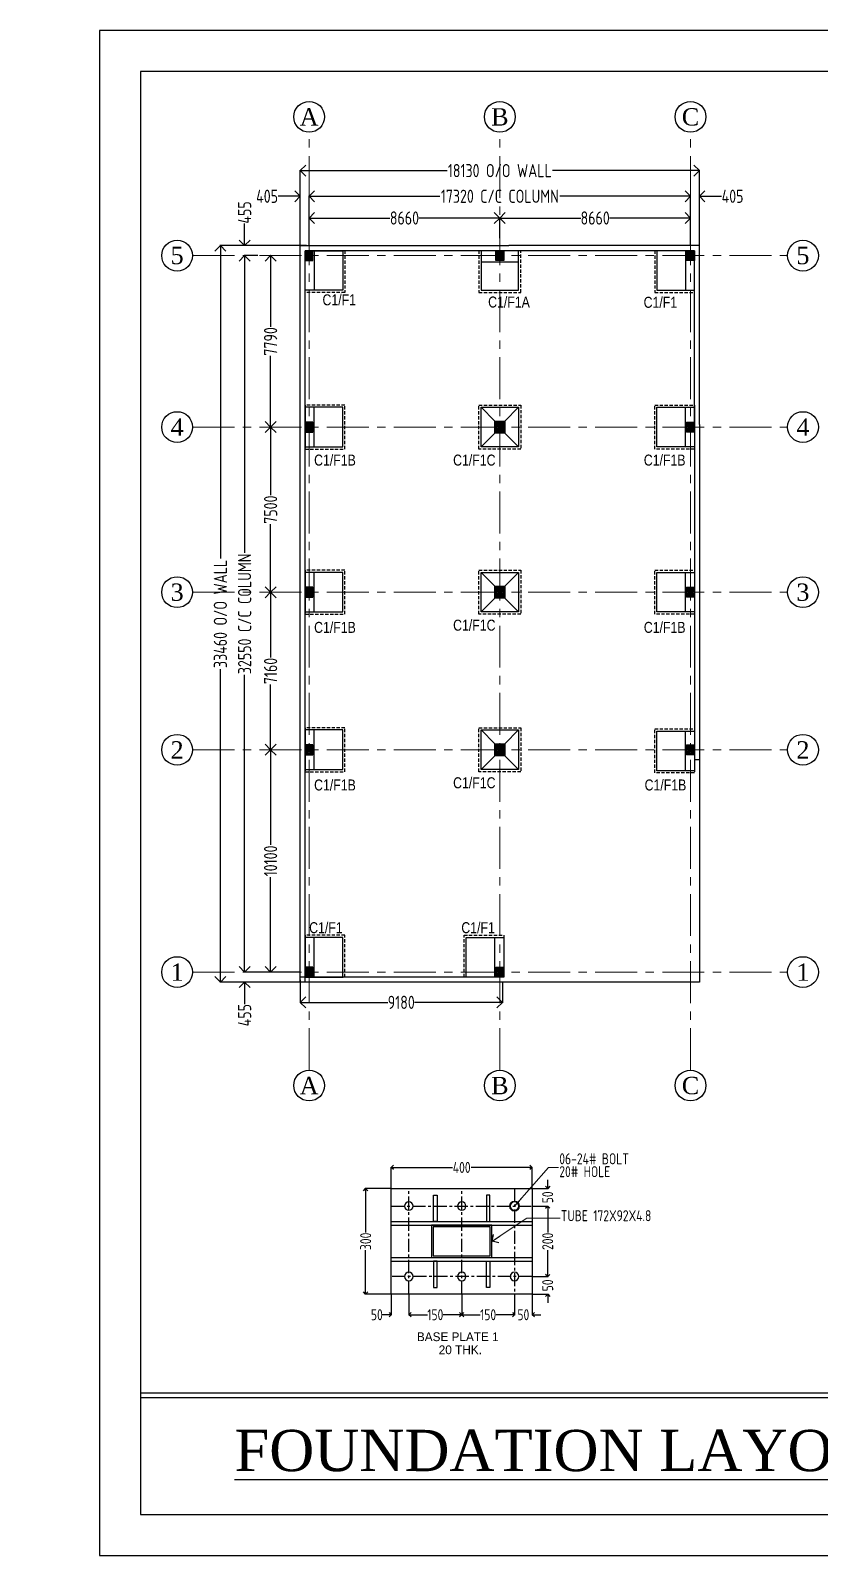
# Model space of a CAD drawing. Header units: millimetres. Extents: x 3470347 to 5996549, y -3470518 to 17149644.
# Drawn here: x 4337751 to 4373580, y 7016157 to 7085440 of the extents above; entities that cross this region are included whole.
import ezdxf
from ezdxf.enums import TextEntityAlignment as Align

# ---------------------------------------------------------------- set-up
doc = ezdxf.new("R2010")
doc.units = ezdxf.units.MM
doc.header["$MEASUREMENT"] = 0
doc.header["$PDMODE"] = 35
doc.header["$PDSIZE"] = -5
for name, pattern in [('CENTER', [50.8, 31.75, -6.35, 6.35, -6.35]), ('CENTERX2', [4, 2.5, -0.5, 0.5, -0.5]), ('DASHED2', [0.375, 0.25, -0.125])]:
    doc.linetypes.add(name, pattern=pattern)
doc.layers.get('0').update_dxf_attribs({"linetype": 'CONTINUOUS', "lineweight": 25})
doc.layers.get('DEFPOINTS').update_dxf_attribs({"linetype": 'CONTINUOUS', "lineweight": 25})
for name, color, linetype in [('BOLT', 1, 'CONTINUOUS'), ('CP', 2, 'CONTINUOUS'), ('YQ_AXIS', 4, 'CONTINUOUS')]:
    doc.layers.add(name, color=color, linetype=linetype)
for name, color, linetype, lineweight in [('CENTER', 8, 'CENTER', 0), ('rDIMension', 1, 'CONTINUOUS', 18), ('rRCC 2', 40, 'CONTINUOUS', 15), ('SHEET', 7, 'CONTINUOUS', 15)]:
    doc.layers.add(name, color=color, linetype=linetype, lineweight=lineweight)
doc.styles.add('Aerial', font='times.ttf')
doc.styles.add('Arial', font='arial.ttf', dxfattribs={"height": 0.2})
doc.styles.add('DIM', font='geniso.shx', dxfattribs={"width": 0.85})
doc.styles.get("Standard").update_dxf_attribs({"font": ''})
doc.styles.add('TEXT3', font='geniso.shx')
doc.styles.add('YQ_DIM', font='ARCHS.SHX', dxfattribs={"width": 0.8, "bigfont": 'HZDX.SHX'})
doc.styles.get('Standard').set_extended_font_data('AR CENA')
doc.dimstyles.new('ST-100', dxfattribs={"dimscale": 100, "dimtxt": 7, "dimasz": 5, "dimexe": 0.18, "dimexo": 0.0625, "dimgap": 0.2, "dimtad": 0, "dimdec": 0, "dimzin": 0, "dimdsep": 46, "dimtxsty": 'DIM', "dimblk": 'OPEN90', "dimcen": 0.09, "dimclrd": 256, "dimclrt": 7, "dimadec": 0, "dimazin": 0, "dimtfac": 1, "dimtdec": 0, "dimtofl": 0, "dimtmove": 0, "dimatfit": 3, "dimldrblk": 'OPEN90', "dimfxl": 1, "dimtolj": 1, "dimtzin": 0, "dimlwd": -1, "dimarcsym": 0})
doc.dimstyles.new('ST-150', dxfattribs={"dimscale": 75, "dimtxt": 3, "dimasz": 2, "dimexe": 0.18, "dimexo": 0.0625, "dimgap": 0.2, "dimtad": 0, "dimdec": 0, "dimlfac": 2, "dimzin": 0, "dimdsep": 46, "dimtxsty": 'DIM', "dimblk": 'OPEN90', "dimcen": 0.09, "dimclrd": 256, "dimclrt": 7, "dimadec": 0, "dimazin": 0, "dimtfac": 1, "dimtdec": 0, "dimtofl": 0, "dimtmove": 0, "dimatfit": 3, "dimldrblk": 'OPEN90', "dimfxl": 1, "dimtolj": 1, "dimtzin": 0, "dimlwd": -1, "dimarcsym": 0})
doc.dimstyles.new('ST-25', dxfattribs={"dimscale": 100, "dimtxt": 2.5, "dimasz": 2, "dimexe": 0.18, "dimexo": 0.0625, "dimgap": 0.2, "dimtad": 0, "dimdec": 0, "dimlfac": 0.25, "dimzin": 0, "dimdsep": 46, "dimtxsty": 'DIM', "dimblk": 'OPEN90', "dimcen": 0.09, "dimclrd": 256, "dimclrt": 7, "dimadec": 0, "dimazin": 0, "dimtfac": 1, "dimtdec": 0, "dimtofl": 0, "dimtmove": 0, "dimatfit": 3, "dimldrblk": 'OPEN90', "dimfxl": 1, "dimtolj": 1, "dimtzin": 0, "dimlwd": -1, "dimarcsym": 0})

# ---------------------------------------------------------------- blocks, each defined once
blk = doc.blocks.new('bplate1')
at = {"color": 8, "linetype": 'CENTERX2', "ltscale": 15}
for p, q in [((4066482.4, 7037863.3), (4066482.4, 7037563.3)), ((4066632.4, 7037863.3), (4066632.4, 7037563.3)), ((4066782.4, 7037563.3), (4066782.4, 7037863.3)), ((4066832.4, 7037813.3), (4066432.4, 7037813.3)), ((4066432.4, 7037613.3), (4066832.4, 7037613.3))]:
    blk.add_line(p, q, dxfattribs=at)
at = {"color": 5}
blk.add_lwpolyline([(4066432.4, 7037863.3), (4066432.4, 7037563.3), (4066832.4, 7037563.3), (4066832.4, 7037863.3)], close=True, dxfattribs=at)
at = {"color": 4}
for points in [[(4066562.4, 7037844.3), (4066562.4, 7037769.3), (4066552.4, 7037769.3), (4066552.4, 7037844.3)], [(4066702.4, 7037844.3), (4066702.4, 7037769.3), (4066712.4, 7037769.3), (4066712.4, 7037844.3)], [(4066562.4, 7037582.3), (4066562.4, 7037657.3), (4066552.4, 7037657.3), (4066552.4, 7037582.3)], [(4066702.4, 7037582.3), (4066702.4, 7037657.3), (4066712.4, 7037657.3), (4066712.4, 7037582.3)]]:
    blk.add_lwpolyline(points, close=True, dxfattribs=at)
for points in [[(4066432.4, 7037769.3), (4066832.4, 7037769.3)], [(4066432.4, 7037759.3), (4066832.4, 7037759.3)], [(4066432.4, 7037667.3), (4066832.4, 7037667.3)], [(4066432.4, 7037657.3), (4066832.4, 7037657.3)]]:
    blk.add_lwpolyline(points, dxfattribs=at)
at = {"color": 1}
for points in [[(4066546.4, 7037759.3), (4066718.4, 7037759.3), (4066718.4, 7037667.3), (4066546.4, 7037667.3)], [(4066551.2, 7037754.5), (4066713.6, 7037754.5), (4066713.6, 7037672.1), (4066551.2, 7037672.1)]]:
    blk.add_lwpolyline(points, close=True, dxfattribs=at)
at = {"color": 2}
for centre in [(4066482.4, 7037813.3), (4066632.4, 7037813.3), (4066782.4, 7037813.3), (4066482.4, 7037613.3), (4066632.4, 7037613.3), (4066782.4, 7037613.3)]:
    blk.add_circle(centre, 12, dxfattribs=at)
blk = doc.blocks.new('_Open90')
at = {"color": 0, "linetype": 'ByBlock', "lineweight": -2}
for p, q in [((0, 0), (-1, 0)), ((-0.5, 0.5), (0, 0)), ((0, 0), (-0.5, -0.5))]:
    blk.add_line(p, q, dxfattribs=at)
blk = doc.blocks.new('*D235')
at = {"layer": 'BOLT', "color": 0, "lineweight": -2}
for p, q in [((4350403, 7076927), (4350403, 7076903)), ((4359063, 7076914), (4359063, 7076903))]:
    blk.add_line(p, q, dxfattribs=at)
at = {"layer": 'BOLT'}
for p, q in [((4350903, 7076921), (4354076, 7076921)), ((4358563, 7076921), (4355391, 7076921))]:
    blk.add_line(p, q, dxfattribs=at)
at = {"layer": 'DEFPOINTS', "color": 0}
for p in [(4350403, 7076933), (4359063, 7076921), (4359063, 7076921)]:
    blk.add_point(p, dxfattribs=at)
at = {"layer": 'BOLT', "xscale": 500, "yscale": 500, "zscale": 500, "rotation": 180}
blk.add_blockref('_Open90', (4350403, 7076921), dxfattribs=at)
at = {"layer": 'BOLT', "xscale": 500, "yscale": 500, "zscale": 500}
blk.add_blockref('_Open90', (4359063, 7076921), dxfattribs=at)
at = {"layer": 'BOLT', "color": 7, "insert": (4354733, 7076921), "char_height": 600, "attachment_point": 5, "style": 'DIM'}
blk.add_mtext('\\A1;8660', dxfattribs=at)
blk = doc.blocks.new('*D236')
at = {"layer": 'BOLT', "color": 0, "lineweight": -2}
for p, q in [((4348648, 7075212), (4348636, 7075212)), ((4348648, 7067422), (4348636, 7067422))]:
    blk.add_line(p, q, dxfattribs=at)
at = {"layer": 'BOLT'}
for p, q in [((4348654, 7074712), (4348654, 7071976)), ((4348654, 7067922), (4348654, 7070658))]:
    blk.add_line(p, q, dxfattribs=at)
at = {"layer": 'DEFPOINTS', "color": 0}
for p in [(4348654, 7075212), (4348654, 7067422), (4348654, 7067422)]:
    blk.add_point(p, dxfattribs=at)
at = {"layer": 'BOLT', "xscale": 500, "yscale": 500, "zscale": 500}
for p, rotation in [((4348654, 7075212), 90), ((4348654, 7067422), 270)]:
    blk.add_blockref('_Open90', p, dxfattribs=dict(at, rotation=rotation))
at = {"layer": 'BOLT', "color": 7, "insert": (4348654, 7071317), "char_height": 600, "attachment_point": 5, "rotation": 90, "style": 'DIM'}
blk.add_mtext('\\A1;7790', dxfattribs=at)
blk = doc.blocks.new('*D237')
at = {"layer": 'BOLT', "color": 0, "lineweight": -2}
for p, q in [((4348648, 7067422), (4348636, 7067422)), ((4348648, 7059922), (4348636, 7059922))]:
    blk.add_line(p, q, dxfattribs=at)
at = {"layer": 'BOLT'}
for p, q in [((4348654, 7066922), (4348654, 7064330)), ((4348654, 7060422), (4348654, 7063014))]:
    blk.add_line(p, q, dxfattribs=at)
at = {"layer": 'DEFPOINTS', "color": 0}
for p in [(4348654, 7067422), (4348654, 7059922), (4348654, 7059922)]:
    blk.add_point(p, dxfattribs=at)
at = {"layer": 'BOLT', "xscale": 500, "yscale": 500, "zscale": 500}
for p, rotation in [((4348654, 7067422), 90), ((4348654, 7059922), 270)]:
    blk.add_blockref('_Open90', p, dxfattribs=dict(at, rotation=rotation))
at = {"layer": 'BOLT', "color": 7, "insert": (4348654, 7063672), "char_height": 600, "attachment_point": 5, "rotation": 90, "style": 'DIM'}
blk.add_mtext('\\A1;7500', dxfattribs=at)
blk = doc.blocks.new('*D238')
at = {"layer": 'BOLT', "color": 0, "lineweight": -2}
for p, q in [((4348648, 7059922), (4348636, 7059922)), ((4348648, 7052762), (4348636, 7052762))]:
    blk.add_line(p, q, dxfattribs=at)
at = {"layer": 'BOLT'}
for p, q in [((4348654, 7059422), (4348654, 7056949)), ((4348654, 7053262), (4348654, 7055735))]:
    blk.add_line(p, q, dxfattribs=at)
at = {"layer": 'DEFPOINTS', "color": 0}
for p in [(4348654, 7059922), (4348654, 7052762), (4348654, 7052762)]:
    blk.add_point(p, dxfattribs=at)
at = {"layer": 'BOLT', "xscale": 500, "yscale": 500, "zscale": 500}
for p, rotation in [((4348654, 7059922), 90), ((4348654, 7052762), 270)]:
    blk.add_blockref('_Open90', p, dxfattribs=dict(at, rotation=rotation))
at = {"layer": 'BOLT', "color": 7, "insert": (4348654, 7056342), "char_height": 600, "attachment_point": 5, "rotation": 90, "style": 'DIM'}
blk.add_mtext('\\A1;7160', dxfattribs=at)
blk = doc.blocks.new('*D239')
at = {"layer": 'BOLT', "color": 0, "lineweight": -2}
for p, q in [((4348648, 7052762), (4348636, 7052762)), ((4348648, 7042662), (4348636, 7042662))]:
    blk.add_line(p, q, dxfattribs=at)
at = {"layer": 'BOLT'}
for p, q in [((4348654, 7052262), (4348654, 7048446)), ((4348654, 7043162), (4348654, 7046978))]:
    blk.add_line(p, q, dxfattribs=at)
at = {"layer": 'DEFPOINTS', "color": 0}
for p in [(4348654, 7052762), (4348654, 7042662), (4348654, 7042662)]:
    blk.add_point(p, dxfattribs=at)
at = {"layer": 'BOLT', "xscale": 500, "yscale": 500, "zscale": 500}
for p, rotation in [((4348654, 7052762), 90), ((4348654, 7042662), 270)]:
    blk.add_blockref('_Open90', p, dxfattribs=dict(at, rotation=rotation))
at = {"layer": 'BOLT', "color": 7, "insert": (4348654, 7047712), "char_height": 600, "attachment_point": 5, "rotation": 90, "style": 'DIM'}
blk.add_mtext('\\A1;10100', dxfattribs=at)
blk = doc.blocks.new('*D240')
at = {"layer": 'BOLT', "color": 0, "lineweight": -2}
for p, q in [((4350403, 7077915), (4350403, 7077927)), ((4367723, 7077915), (4367723, 7077927))]:
    blk.add_line(p, q, dxfattribs=at)
at = {"layer": 'BOLT'}
for p, q in [((4350903, 7077909), (4356340, 7077909)), ((4367223, 7077909), (4361786, 7077909))]:
    blk.add_line(p, q, dxfattribs=at)
at = {"layer": 'DEFPOINTS', "color": 0}
for p in [(4350403, 7077909), (4367723, 7077909), (4367723, 7077909)]:
    blk.add_point(p, dxfattribs=at)
at = {"layer": 'BOLT', "xscale": 500, "yscale": 500, "zscale": 500, "rotation": 180}
blk.add_blockref('_Open90', (4350403, 7077909), dxfattribs=at)
at = {"layer": 'BOLT', "xscale": 500, "yscale": 500, "zscale": 500}
blk.add_blockref('_Open90', (4367723, 7077909), dxfattribs=at)
at = {"layer": 'BOLT', "color": 7, "insert": (4359063, 7077909), "char_height": 600, "attachment_point": 5, "style": 'DIM'}
blk.add_mtext('\\A1;17320 C/C COLUMN', dxfattribs=at)
blk = doc.blocks.new('*D241')
at = {"layer": 'BOLT', "color": 0, "lineweight": -2}
for p, q in [((4347466, 7075212), (4347455, 7075212)), ((4347466, 7042662), (4347455, 7042662))]:
    blk.add_line(p, q, dxfattribs=at)
at = {"layer": 'BOLT'}
for p, q in [((4347473, 7074712), (4347473, 7061711)), ((4347473, 7043162), (4347473, 7056163))]:
    blk.add_line(p, q, dxfattribs=at)
at = {"layer": 'DEFPOINTS', "color": 0}
for p in [(4347473, 7075212), (4347473, 7042662), (4347473, 7042662)]:
    blk.add_point(p, dxfattribs=at)
at = {"layer": 'BOLT', "xscale": 500, "yscale": 500, "zscale": 500}
for p, rotation in [((4347473, 7075212), 90), ((4347473, 7042662), 270)]:
    blk.add_blockref('_Open90', p, dxfattribs=dict(at, rotation=rotation))
at = {"layer": 'BOLT', "color": 7, "insert": (4347473, 7058937), "char_height": 600, "attachment_point": 5, "rotation": 90, "style": 'DIM'}
blk.add_mtext('\\A1;32550 C/C COLUMN', dxfattribs=at)
blk = doc.blocks.new('*D242')
at = {"layer": 'BOLT', "color": 0, "lineweight": -2}
for p, q in [((4349998, 7075673), (4349998, 7079092)), ((4368128, 7075673), (4368128, 7079092))]:
    blk.add_line(p, q, dxfattribs=at)
at = {"layer": 'BOLT'}
for p, q in [((4350498, 7079074), (4356672, 7079074)), ((4367628, 7079074), (4361455, 7079074))]:
    blk.add_line(p, q, dxfattribs=at)
at = {"layer": 'DEFPOINTS', "color": 0}
for p in [(4368128, 7079074), (4349998, 7075667), (4368128, 7075667)]:
    blk.add_point(p, dxfattribs=at)
at = {"layer": 'BOLT', "xscale": 500, "yscale": 500, "zscale": 500, "rotation": 180}
blk.add_blockref('_Open90', (4349998, 7079074), dxfattribs=at)
at = {"layer": 'BOLT', "xscale": 500, "yscale": 500, "zscale": 500}
blk.add_blockref('_Open90', (4368128, 7079074), dxfattribs=at)
at = {"layer": 'BOLT', "color": 7, "insert": (4359063, 7079074), "char_height": 600, "attachment_point": 5, "style": 'DIM'}
blk.add_mtext('\\A1;18130 O/O WALL', dxfattribs=at)
blk = doc.blocks.new('*D243')
at = {"layer": 'BOLT', "color": 0, "lineweight": -2}
for p, q in [((4350282, 7075667), (4346355, 7075667)), ((4350282, 7042207), (4346355, 7042207))]:
    blk.add_line(p, q, dxfattribs=at)
at = {"layer": 'BOLT'}
for p, q in [((4346373, 7075167), (4346373, 7061456)), ((4346373, 7042707), (4346373, 7056418))]:
    blk.add_line(p, q, dxfattribs=at)
at = {"layer": 'DEFPOINTS', "color": 0}
for p in [(4350288, 7075667), (4346373, 7042207), (4350288, 7042207)]:
    blk.add_point(p, dxfattribs=at)
at = {"layer": 'BOLT', "xscale": 500, "yscale": 500, "zscale": 500}
for p, rotation in [((4346373, 7075667), 90), ((4346373, 7042207), 270)]:
    blk.add_blockref('_Open90', p, dxfattribs=dict(at, rotation=rotation))
at = {"layer": 'BOLT', "color": 7, "insert": (4346373, 7058937), "char_height": 600, "attachment_point": 5, "rotation": 90, "style": 'DIM'}
blk.add_mtext('\\A1;33460 O/O WALL', dxfattribs=at)
blk = doc.blocks.new('*D244')
at = {"layer": 'BOLT', "color": 0, "lineweight": -2}
for p, q in [((4349998, 7042316), (4349998, 7041269)), ((4359178, 7042201), (4359178, 7041269))]:
    blk.add_line(p, q, dxfattribs=at)
at = {"layer": 'BOLT'}
for p, q in [((4350498, 7041287), (4353982, 7041287)), ((4358678, 7041287), (4355195, 7041287))]:
    blk.add_line(p, q, dxfattribs=at)
at = {"layer": 'DEFPOINTS', "color": 0}
for p in [(4349998, 7042322), (4359178, 7042207), (4359178, 7041287)]:
    blk.add_point(p, dxfattribs=at)
at = {"layer": 'BOLT', "xscale": 500, "yscale": 500, "zscale": 500, "rotation": 180}
blk.add_blockref('_Open90', (4349998, 7041287), dxfattribs=at)
at = {"layer": 'BOLT', "xscale": 500, "yscale": 500, "zscale": 500}
blk.add_blockref('_Open90', (4359178, 7041287), dxfattribs=at)
at = {"layer": 'BOLT', "color": 7, "insert": (4354588, 7041287), "char_height": 600, "attachment_point": 5, "style": 'DIM'}
blk.add_mtext('\\A1;9180', dxfattribs=at)
blk = doc.blocks.new('*D263')
at = {"layer": 'BOLT', "color": 0, "lineweight": -2}
for p, q in [((4354126, 7032830), (4352952, 7032830)), ((4354126, 7028030), (4352952, 7028030))]:
    blk.add_line(p, q, dxfattribs=at)
at = {"layer": 'BOLT'}
for p, q in [((4352970, 7032630), (4352970, 7030833)), ((4352970, 7028230), (4352970, 7030027))]:
    blk.add_line(p, q, dxfattribs=at)
at = {"layer": 'DEFPOINTS', "color": 0}
for p in [(4354132, 7032830), (4352970, 7028030), (4354132, 7028030)]:
    blk.add_point(p, dxfattribs=at)
at = {"layer": 'BOLT', "xscale": 200, "yscale": 200, "zscale": 200}
for p, rotation in [((4352970, 7032830), 90), ((4352970, 7028030), 270)]:
    blk.add_blockref('_Open90', p, dxfattribs=dict(at, rotation=rotation))
at = {"layer": 'BOLT', "color": 7, "insert": (4352970, 7030430), "char_height": 500, "attachment_point": 5, "rotation": 90, "style": 'DIM'}
blk.add_mtext('\\A1;300', dxfattribs=at)
blk = doc.blocks.new('*D264')
at = {"layer": 'BOLT', "color": 0, "lineweight": -2}
for p, q in [((4354132, 7032836), (4354132, 7033805)), ((4360532, 7032836), (4360532, 7033805))]:
    blk.add_line(p, q, dxfattribs=at)
at = {"layer": 'BOLT'}
for p, q in [((4354332, 7033787), (4356909, 7033787)), ((4360332, 7033787), (4357756, 7033787))]:
    blk.add_line(p, q, dxfattribs=at)
at = {"layer": 'DEFPOINTS', "color": 0}
for p in [(4360532, 7033787), (4354132, 7032830), (4360532, 7032830)]:
    blk.add_point(p, dxfattribs=at)
at = {"layer": 'BOLT', "xscale": 200, "yscale": 200, "zscale": 200, "rotation": 180}
blk.add_blockref('_Open90', (4354132, 7033787), dxfattribs=at)
at = {"layer": 'BOLT', "xscale": 200, "yscale": 200, "zscale": 200}
blk.add_blockref('_Open90', (4360532, 7033787), dxfattribs=at)
at = {"layer": 'BOLT', "color": 7, "insert": (4357332, 7033787), "char_height": 500, "attachment_point": 5, "style": 'DIM'}
blk.add_mtext('\\A1;400', dxfattribs=at)
blk = doc.blocks.new('*D265')
at = {"layer": 'BOLT', "color": 0, "lineweight": -2}
for p, q in [((4354132, 7028024), (4354132, 7027077)), ((4354932, 7028024), (4354932, 7027077))]:
    blk.add_line(p, q, dxfattribs=at)
at = {"layer": 'BOLT'}
for p, q in [((4353932, 7027095), (4353732, 7027095)), ((4355132, 7027095), (4355332, 7027095))]:
    blk.add_line(p, q, dxfattribs=at)
at = {"layer": 'DEFPOINTS', "color": 0}
for p in [(4354132, 7028030), (4354932, 7028030), (4354932, 7027095)]:
    blk.add_point(p, dxfattribs=at)
at = {"layer": 'BOLT', "xscale": 200, "yscale": 200, "zscale": 200}
blk.add_blockref('_Open90', (4354132, 7027095), dxfattribs=at)
at = {"layer": 'BOLT', "xscale": 200, "yscale": 200, "zscale": 200, "rotation": 180}
blk.add_blockref('_Open90', (4354932, 7027095), dxfattribs=at)
at = {"layer": 'BOLT', "color": 7, "insert": (4353479, 7027095), "char_height": 500, "attachment_point": 5, "style": 'DIM'}
blk.add_mtext('\\A1;50', dxfattribs=at)
blk = doc.blocks.new('*D266')
at = {"layer": 'BOLT', "color": 0, "lineweight": -2}
for p, q in [((4354932, 7028024), (4354932, 7027077)), ((4357332, 7028024), (4357332, 7027077))]:
    blk.add_line(p, q, dxfattribs=at)
at = {"layer": 'BOLT'}
for p, q in [((4355132, 7027095), (4355772, 7027095)), ((4357132, 7027095), (4356493, 7027095))]:
    blk.add_line(p, q, dxfattribs=at)
at = {"layer": 'DEFPOINTS', "color": 0}
for p in [(4354932, 7028030), (4357332, 7028030), (4357332, 7027095)]:
    blk.add_point(p, dxfattribs=at)
at = {"layer": 'BOLT', "xscale": 200, "yscale": 200, "zscale": 200, "rotation": 180}
blk.add_blockref('_Open90', (4354932, 7027095), dxfattribs=at)
at = {"layer": 'BOLT', "xscale": 200, "yscale": 200, "zscale": 200}
blk.add_blockref('_Open90', (4357332, 7027095), dxfattribs=at)
at = {"layer": 'BOLT', "color": 7, "insert": (4356132, 7027095), "char_height": 500, "attachment_point": 5, "style": 'DIM'}
blk.add_mtext('\\A1;150', dxfattribs=at)
blk = doc.blocks.new('*D267')
at = {"layer": 'BOLT', "color": 0, "lineweight": -2}
for p, q in [((4357332, 7028024), (4357332, 7027077)), ((4359732, 7028024), (4359732, 7027077))]:
    blk.add_line(p, q, dxfattribs=at)
at = {"layer": 'BOLT'}
for p, q in [((4357532, 7027095), (4358172, 7027095)), ((4359532, 7027095), (4358893, 7027095))]:
    blk.add_line(p, q, dxfattribs=at)
at = {"layer": 'DEFPOINTS', "color": 0}
for p in [(4357332, 7028030), (4359732, 7028030), (4359732, 7027095)]:
    blk.add_point(p, dxfattribs=at)
at = {"layer": 'BOLT', "xscale": 200, "yscale": 200, "zscale": 200, "rotation": 180}
blk.add_blockref('_Open90', (4357332, 7027095), dxfattribs=at)
at = {"layer": 'BOLT', "xscale": 200, "yscale": 200, "zscale": 200}
blk.add_blockref('_Open90', (4359732, 7027095), dxfattribs=at)
at = {"layer": 'BOLT', "color": 7, "insert": (4358532, 7027095), "char_height": 500, "attachment_point": 5, "style": 'DIM'}
blk.add_mtext('\\A1;150', dxfattribs=at)
blk = doc.blocks.new('*D268')
at = {"layer": 'BOLT', "color": 0, "lineweight": -2}
for p, q in [((4359732, 7028024), (4359732, 7027077)), ((4360532, 7028024), (4360532, 7027077))]:
    blk.add_line(p, q, dxfattribs=at)
at = {"layer": 'BOLT'}
for p, q in [((4359532, 7027095), (4359332, 7027095)), ((4360732, 7027095), (4360932, 7027095))]:
    blk.add_line(p, q, dxfattribs=at)
at = {"layer": 'DEFPOINTS', "color": 0}
for p in [(4359732, 7028030), (4360532, 7028030), (4360532, 7027095)]:
    blk.add_point(p, dxfattribs=at)
at = {"layer": 'BOLT', "xscale": 200, "yscale": 200, "zscale": 200}
blk.add_blockref('_Open90', (4359732, 7027095), dxfattribs=at)
at = {"layer": 'BOLT', "xscale": 200, "yscale": 200, "zscale": 200, "rotation": 180}
blk.add_blockref('_Open90', (4360532, 7027095), dxfattribs=at)
at = {"layer": 'BOLT', "color": 7, "insert": (4360132, 7027095), "char_height": 500, "attachment_point": 5, "style": 'DIM'}
blk.add_mtext('\\A1;50', dxfattribs=at)
blk = doc.blocks.new('*D269')
at = {"layer": 'BOLT', "color": 0, "lineweight": -2}
for p, q in [((4360539, 7028830), (4361255, 7028830)), ((4360539, 7028030), (4361255, 7028030))]:
    blk.add_line(p, q, dxfattribs=at)
at = {"layer": 'BOLT'}
for p, q in [((4361237, 7029030), (4361237, 7029230)), ((4361237, 7027830), (4361237, 7027630))]:
    blk.add_line(p, q, dxfattribs=at)
at = {"layer": 'DEFPOINTS', "color": 0}
for p in [(4360532, 7028830), (4360532, 7028030), (4361237, 7028030)]:
    blk.add_point(p, dxfattribs=at)
at = {"layer": 'BOLT', "xscale": 200, "yscale": 200, "zscale": 200}
for p, rotation in [((4361237, 7028830), 270), ((4361237, 7028030), 90)]:
    blk.add_blockref('_Open90', p, dxfattribs=dict(at, rotation=rotation))
at = {"layer": 'BOLT', "color": 7, "insert": (4361237, 7028430), "char_height": 500, "attachment_point": 5, "rotation": 90, "style": 'DIM'}
blk.add_mtext('\\A1;50', dxfattribs=at)
blk = doc.blocks.new('*D270')
at = {"layer": 'BOLT', "color": 0, "lineweight": -2}
for p, q in [((4360539, 7032030), (4361255, 7032030)), ((4360539, 7028830), (4361255, 7028830))]:
    blk.add_line(p, q, dxfattribs=at)
at = {"layer": 'BOLT'}
for p, q in [((4361237, 7031830), (4361237, 7030833)), ((4361237, 7029030), (4361237, 7030027))]:
    blk.add_line(p, q, dxfattribs=at)
at = {"layer": 'DEFPOINTS', "color": 0}
for p in [(4360532, 7032030), (4361237, 7032030), (4360532, 7028830)]:
    blk.add_point(p, dxfattribs=at)
at = {"layer": 'BOLT', "xscale": 200, "yscale": 200, "zscale": 200}
for p, rotation in [((4361237, 7032030), 90), ((4361237, 7028830), 270)]:
    blk.add_blockref('_Open90', p, dxfattribs=dict(at, rotation=rotation))
at = {"layer": 'BOLT', "color": 7, "insert": (4361237, 7030430), "char_height": 500, "attachment_point": 5, "rotation": 90, "style": 'DIM'}
blk.add_mtext('\\A1;200', dxfattribs=at)
blk = doc.blocks.new('*D271')
at = {"layer": 'BOLT'}
for p, q in [((4361237, 7033030), (4361237, 7033230)), ((4361237, 7031830), (4361237, 7031630))]:
    blk.add_line(p, q, dxfattribs=at)
at = {"layer": 'BOLT', "color": 0, "lineweight": -2}
for p, q in [((4360539, 7032830), (4361255, 7032830)), ((4360539, 7032030), (4361255, 7032030))]:
    blk.add_line(p, q, dxfattribs=at)
at = {"layer": 'DEFPOINTS', "color": 0}
for p in [(4360532, 7032830), (4361237, 7032830), (4360532, 7032030)]:
    blk.add_point(p, dxfattribs=at)
at = {"layer": 'BOLT', "xscale": 200, "yscale": 200, "zscale": 200}
for p, rotation in [((4361237, 7032830), 270), ((4361237, 7032030), 90)]:
    blk.add_blockref('_Open90', p, dxfattribs=dict(at, rotation=rotation))
at = {"layer": 'BOLT', "color": 7, "insert": (4361237, 7032430), "char_height": 500, "attachment_point": 5, "rotation": 90, "style": 'DIM'}
blk.add_mtext('\\A1;50', dxfattribs=at)
blk = doc.blocks.new('*D282')
at = {"layer": 'BOLT', "color": 0, "lineweight": -2}
for p, q in [((4359063, 7076008), (4359063, 7076939)), ((4367723, 7076008), (4367723, 7076939))]:
    blk.add_line(p, q, dxfattribs=at)
at = {"layer": 'BOLT'}
for p, q in [((4359563, 7076921), (4362736, 7076921)), ((4367223, 7076921), (4364051, 7076921))]:
    blk.add_line(p, q, dxfattribs=at)
at = {"layer": 'DEFPOINTS', "color": 0}
for p in [(4367723, 7076921), (4359063, 7076002), (4367723, 7076002)]:
    blk.add_point(p, dxfattribs=at)
at = {"layer": 'BOLT', "xscale": 500, "yscale": 500, "zscale": 500, "rotation": 180}
blk.add_blockref('_Open90', (4359063, 7076921), dxfattribs=at)
at = {"layer": 'BOLT', "xscale": 500, "yscale": 500, "zscale": 500}
blk.add_blockref('_Open90', (4367723, 7076921), dxfattribs=at)
at = {"layer": 'BOLT', "color": 7, "insert": (4363393, 7076921), "char_height": 600, "attachment_point": 5, "style": 'DIM'}
blk.add_mtext('\\A1;8660', dxfattribs=at)
blk = doc.blocks.new('*D283')
at = {"layer": 'BOLT'}
for p, q in [((4347473, 7043162), (4347473, 7043662)), ((4347473, 7041707), (4347473, 7041207))]:
    blk.add_line(p, q, dxfattribs=at)
at = {"layer": 'BOLT', "color": 0, "lineweight": -2}
for p, q in [((4349992, 7042662), (4347455, 7042662)), ((4349992, 7042207), (4347455, 7042207))]:
    blk.add_line(p, q, dxfattribs=at)
at = {"layer": 'DEFPOINTS', "color": 0}
for p in [(4349998, 7042662), (4347473, 7042207), (4349998, 7042207)]:
    blk.add_point(p, dxfattribs=at)
at = {"layer": 'BOLT', "xscale": 500, "yscale": 500, "zscale": 500}
for p, rotation in [((4347473, 7042662), 270), ((4347473, 7042207), 90)]:
    blk.add_blockref('_Open90', p, dxfattribs=dict(at, rotation=rotation))
at = {"layer": 'BOLT', "color": 7, "insert": (4347473, 7040703), "char_height": 600, "attachment_point": 5, "rotation": 90, "style": 'DIM'}
blk.add_mtext('\\A1;455', dxfattribs=at)
blk = doc.blocks.new('*D284')
at = {"layer": 'BOLT'}
for p, q in [((4347473, 7076167), (4347473, 7076667)), ((4347473, 7074712), (4347473, 7074212))]:
    blk.add_line(p, q, dxfattribs=at)
at = {"layer": 'BOLT', "color": 0, "lineweight": -2}
for p, q in [((4348079, 7075667), (4347455, 7075667)), ((4348079, 7075212), (4347455, 7075212))]:
    blk.add_line(p, q, dxfattribs=at)
at = {"layer": 'DEFPOINTS', "color": 0}
for p in [(4347473, 7075667), (4348085, 7075667), (4348085, 7075212)]:
    blk.add_point(p, dxfattribs=at)
at = {"layer": 'BOLT', "xscale": 500, "yscale": 500, "zscale": 500}
for p, rotation in [((4347473, 7075667), 270), ((4347473, 7075212), 90)]:
    blk.add_blockref('_Open90', p, dxfattribs=dict(at, rotation=rotation))
at = {"layer": 'BOLT', "color": 7, "insert": (4347473, 7077172), "char_height": 600, "attachment_point": 5, "rotation": 90, "style": 'DIM'}
blk.add_mtext('\\A1;455', dxfattribs=at)
blk = doc.blocks.new('*D285')
at = {"layer": 'BOLT'}
for p, q in [((4349498, 7077909), (4348998, 7077909)), ((4350903, 7077909), (4351403, 7077909))]:
    blk.add_line(p, q, dxfattribs=at)
at = {"layer": 'BOLT', "color": 0, "lineweight": -2}
for p, q in [((4349998, 7075673), (4349998, 7077927)), ((4350403, 7075673), (4350403, 7077927))]:
    blk.add_line(p, q, dxfattribs=at)
at = {"layer": 'DEFPOINTS', "color": 0}
for p in [(4349998, 7077909), (4349998, 7075667), (4350403, 7075667)]:
    blk.add_point(p, dxfattribs=at)
at = {"layer": 'BOLT', "xscale": 500, "yscale": 500, "zscale": 500}
blk.add_blockref('_Open90', (4349998, 7077909), dxfattribs=at)
at = {"layer": 'BOLT', "xscale": 500, "yscale": 500, "zscale": 500, "rotation": 180}
blk.add_blockref('_Open90', (4350403, 7077909), dxfattribs=at)
at = {"layer": 'BOLT', "color": 7, "insert": (4348494, 7077909), "char_height": 600, "attachment_point": 5, "style": 'DIM'}
blk.add_mtext('\\A1;405', dxfattribs=at)
blk = doc.blocks.new('*D286')
at = {"layer": 'BOLT'}
for p, q in [((4367223, 7077909), (4366723, 7077909)), ((4368628, 7077909), (4369128, 7077909))]:
    blk.add_line(p, q, dxfattribs=at)
at = {"layer": 'BOLT', "color": 0, "lineweight": -2}
for p, q in [((4367723, 7075673), (4367723, 7077927)), ((4368128, 7075673), (4368128, 7077927))]:
    blk.add_line(p, q, dxfattribs=at)
at = {"layer": 'DEFPOINTS', "color": 0}
for p in [(4368128, 7077909), (4367723, 7075667), (4368128, 7075667)]:
    blk.add_point(p, dxfattribs=at)
at = {"layer": 'BOLT', "xscale": 500, "yscale": 500, "zscale": 500}
blk.add_blockref('_Open90', (4367723, 7077909), dxfattribs=at)
at = {"layer": 'BOLT', "xscale": 500, "yscale": 500, "zscale": 500, "rotation": 180}
blk.add_blockref('_Open90', (4368128, 7077909), dxfattribs=at)
at = {"layer": 'BOLT', "color": 7, "insert": (4369633, 7077909), "char_height": 600, "attachment_point": 5, "style": 'DIM'}
blk.add_mtext('\\A1;405', dxfattribs=at)

msp = doc.modelspace()

# ---------------------------------------------------------------- linework, layer by layer
at = {"color": 30}
for p, q in [((4358838.35, 7067697.11), (4358213.35, 7068322.11)), ((4359288.35, 7067697.11), (4359913.35, 7068322.11)), ((4358838.35, 7067147.11), (4358213.35, 7066522.11)), ((4359288.35, 7067147.11), (4359913.35, 7066522.11)), ((4358838.35, 7060197.11), (4358213.35, 7060822.11)), ((4359288.35, 7060197.11), (4359913.35, 7060822.11)), ((4358838.35, 7059647.11), (4358213.35, 7059022.11)), ((4359288.35, 7059647.11), (4359913.35, 7059022.11)), ((4358838.35, 7053037.11), (4358213.35, 7053662.11)), ((4359288.35, 7053037.11), (4359913.35, 7053662.11)), ((4358838.35, 7052487.11), (4358213.35, 7051862.11)), ((4359288.35, 7052487.11), (4359913.35, 7051862.11))]:
    msp.add_line(p, q, dxfattribs=at)
at = {"lineweight": 25}
for p, q in [((4342743.25, 7023540, 0), (4408997.57, 7023540, 0)), ((4342743.25, 7023333.53, 0), (4408997.57, 7023333.53, 0))]:
    msp.add_line(p, q, dxfattribs=at)
at = {"color": 8}
for points in [[(4349998.35, 7075667.11), (4359468.35, 7075667.11)], [(4349998.35, 7042207.11), (4349998.35, 7075667.11)], [(4350228.35, 7042207.11), (4350228.35, 7075437.11)], [(4367898.35, 7067537.11), (4367898.35, 7067537.11), (4367898.35, 7075437.11), (4350228.35, 7075437.11)], [(4368128.35, 7067537.11), (4368128.35, 7075667.11), (4359468.35, 7075667.11)], [(4368128.35, 7067537.11), (4368128.35, 7052307.11), (4367898.35, 7052307.11)], [(4367898.35, 7067537.11), (4367898.35, 7067537.11), (4367898.35, 7052307.11)], [(4368128.35, 7052307.11), (4368128.35, 7042207.11), (4359468.35, 7042207.11)], [(4359063.35, 7042437.11), (4349998.35, 7042437.11)], [(4359468.35, 7042207.11), (4349998.35, 7042207.11)]]:
    msp.add_lwpolyline(points, dxfattribs=at)
at = {"color": 6}
for points in [[(4350578.35, 7075437.11), (4350228.35, 7075437.11), (4350228.35, 7074987.11), (4350578.35, 7074987.11)], [(4358888.35, 7075437.11), (4359238.35, 7075437.11), (4359238.35, 7074987.11), (4358888.35, 7074987.11)], [(4367548.35, 7075437.11), (4367898.35, 7075437.11), (4367898.35, 7074987.11), (4367548.35, 7074987.11)], [(4350228.35, 7067197.11), (4350578.35, 7067197.11), (4350578.35, 7067647.11), (4350228.35, 7067647.11)], [(4359238.35, 7067197.11), (4358888.35, 7067197.11), (4358888.35, 7067647.11), (4359238.35, 7067647.11)], [(4367898.35, 7067197.11), (4367548.35, 7067197.11), (4367548.35, 7067647.11), (4367898.35, 7067647.11)], [(4350228.35, 7059697.11), (4350578.35, 7059697.11), (4350578.35, 7060147.11), (4350228.35, 7060147.11)], [(4359238.35, 7059697.11), (4358888.35, 7059697.11), (4358888.35, 7060147.11), (4359238.35, 7060147.11)], [(4359238.35, 7059697.11), (4358888.35, 7059697.11), (4358888.35, 7060147.11), (4359238.35, 7060147.11)], [(4367898.35, 7059697.11), (4367548.35, 7059697.11), (4367548.35, 7060147.11), (4367898.35, 7060147.11)], [(4350228.35, 7052537.11), (4350578.35, 7052537.11), (4350578.35, 7052987.11), (4350228.35, 7052987.11)], [(4359238.35, 7052537.11), (4358888.35, 7052537.11), (4358888.35, 7052987.11), (4359238.35, 7052987.11)], [(4359238.35, 7052537.11), (4358888.35, 7052537.11), (4358888.35, 7052987.11), (4359238.35, 7052987.11)], [(4367898.35, 7052537.11), (4367548.35, 7052537.11), (4367548.35, 7052987.11), (4367898.35, 7052987.11)], [(4350228.35, 7042437.11), (4350578.35, 7042437.11), (4350578.35, 7042887.11), (4350228.35, 7042887.11)], [(4359238.35, 7042437.11), (4358888.35, 7042437.11), (4358888.35, 7042887.11), (4359238.35, 7042887.11)]]:
    msp.add_lwpolyline(points, close=True, dxfattribs=at)
at = {"color": 30}
for points in [[(4350228.35, 7075437.11), (4351928.35, 7075437.11), (4351928.35, 7073637.11), (4350228.35, 7073637.11)], [(4359913.35, 7075437.11), (4358213.35, 7075437.11), (4358213.35, 7073637.11), (4359913.35, 7073637.11)], [(4367898.35, 7075437.11), (4366198.35, 7075437.11), (4366198.35, 7073637.11), (4367898.35, 7073637.11)], [(4351928.35, 7068322.11), (4350228.35, 7068322.11), (4350228.35, 7066522.11), (4351928.35, 7066522.11)], [(4358213.35, 7068322.11), (4359913.35, 7068322.11), (4359913.35, 7066522.11), (4358213.35, 7066522.11)], [(4366198.35, 7068322.11), (4367898.35, 7068322.11), (4367898.35, 7066522.11), (4366198.35, 7066522.11)], [(4359288.35, 7067147.11), (4358838.35, 7067147.11), (4358838.35, 7067697.11), (4359288.35, 7067697.11)], [(4351928.35, 7060822.11), (4350228.35, 7060822.11), (4350228.35, 7059022.11), (4351928.35, 7059022.11)], [(4358213.35, 7060822.11), (4359913.35, 7060822.11), (4359913.35, 7059022.11), (4358213.35, 7059022.11)], [(4366198.35, 7060822.11), (4367898.35, 7060822.11), (4367898.35, 7059022.11), (4366198.35, 7059022.11)], [(4359288.35, 7059647.11), (4358838.35, 7059647.11), (4358838.35, 7060197.11), (4359288.35, 7060197.11)], [(4351928.35, 7053662.11), (4350228.35, 7053662.11), (4350228.35, 7051862.11), (4351928.35, 7051862.11)], [(4358213.35, 7053662.11), (4359913.35, 7053662.11), (4359913.35, 7051862.11), (4358213.35, 7051862.11)], [(4359288.35, 7052487.11), (4358838.35, 7052487.11), (4358838.35, 7053037.11), (4359288.35, 7053037.11)], [(4366198.35, 7053612.11), (4367898.35, 7053612.11), (4367898.35, 7051812.11), (4366198.35, 7051812.11)], [(4351928.35, 7044237.11), (4350228.35, 7044237.11), (4350228.35, 7042437.11), (4351928.35, 7042437.11)], [(4357538.35, 7044237.11), (4359238.35, 7044237.11), (4359238.35, 7042437.11), (4357538.35, 7042437.11)]]:
    msp.add_lwpolyline(points, close=True, dxfattribs=at)
at = {"linetype": 'DASHED2', "ltscale": 600}
for points in [[(4350228.35, 7075437.11), (4352028.35, 7075437.11), (4352028.35, 7073537.11), (4350228.35, 7073537.11)], [(4360013.35, 7075437.11), (4358113.35, 7075437.11), (4358113.35, 7073537.11), (4360013.35, 7073537.11)], [(4367898.35, 7075437.11), (4366098.35, 7075437.11), (4366098.35, 7073537.11), (4367898.35, 7073537.11)], [(4352028.35, 7068422.11), (4350228.35, 7068422.11), (4350228.35, 7066422.11), (4352028.35, 7066422.11)], [(4358113.35, 7068422.11), (4360013.35, 7068422.11), (4360013.35, 7066422.11), (4358113.35, 7066422.11)], [(4366098.35, 7068422.11), (4367898.35, 7068422.11), (4367898.35, 7066422.11), (4366098.35, 7066422.11)], [(4352028.35, 7060922.11), (4350228.35, 7060922.11), (4350228.35, 7058922.11), (4352028.35, 7058922.11)], [(4358113.35, 7060922.11), (4360013.35, 7060922.11), (4360013.35, 7058922.11), (4358113.35, 7058922.11)], [(4366098.35, 7060922.11), (4367898.35, 7060922.11), (4367898.35, 7058922.11), (4366098.35, 7058922.11)], [(4352028.35, 7053762.11), (4350228.35, 7053762.11), (4350228.35, 7051762.11), (4352028.35, 7051762.11)], [(4358113.35, 7053762.11), (4360013.35, 7053762.11), (4360013.35, 7051762.11), (4358113.35, 7051762.11)], [(4366098.35, 7053712.11), (4367898.35, 7053712.11), (4367898.35, 7051712.11), (4366098.35, 7051712.11)], [(4352028.35, 7044337.11), (4350228.35, 7044337.11), (4350228.35, 7042437.11), (4352028.35, 7042437.11)], [(4357438.35, 7044337.11), (4359238.35, 7044337.11), (4359238.35, 7042437.11), (4357438.35, 7042437.11)]]:
    msp.add_lwpolyline(points, close=True, dxfattribs=at)
at = {"color": 30}
for points in [[(4350628.35, 7075437.11), (4350628.35, 7073637.11)], [(4367498.35, 7075437.11), (4367498.35, 7073637.11)], [(4358213.35, 7074937.11), (4359913.35, 7074937.11)], [(4350628.35, 7066522.11), (4350628.35, 7068322.11)], [(4367498.35, 7066522.11), (4367498.35, 7068322.11)], [(4350628.35, 7059022.11), (4350628.35, 7060822.11)], [(4367498.35, 7059022.11), (4367498.35, 7060822.11)], [(4350628.35, 7051862.11), (4350628.35, 7053662.11)], [(4367498.35, 7051812.11), (4367498.35, 7053612.11)], [(4350628.35, 7042437.11), (4350628.35, 7044237.11)], [(4358838.35, 7042437.11), (4358838.35, 7044237.11)]]:
    msp.add_lwpolyline(points, dxfattribs=at)
at = {"layer": 'CENTER', "ltscale": 60}
for p, q in [((4350403.35, 7038207.11), (4350403.35, 7080815.3)), ((4359063.35, 7038207.11), (4359063.35, 7080815.3)), ((4367723.35, 7038207.11), (4367723.35, 7080815.3)), ((4345108.42, 7075212.11), (4372128.35, 7075212.11)), ((4345108.42, 7067422.11), (4372128.35, 7067422.11)), ((4345108.42, 7059922.11), (4372128.35, 7059922.11)), ((4345108.42, 7052762.11), (4372128.35, 7052762.11)), ((4345108.42, 7042662.11), (4372128.35, 7042662.11))]:
    msp.add_line(p, q, dxfattribs=at)
at = {"layer": 'YQ_AXIS', "color": 1}
for centre in [(4350403.35, 7081515.3), (4359063.35, 7081515.3), (4367723.35, 7081515.3), (4344408.42, 7075212.11), (4372828.35, 7075212.11), (4344408.42, 7067422.11), (4372828.35, 7067422.11), (4344408.42, 7059922.11), (4372828.35, 7059922.11), (4344408.42, 7052762.11), (4372828.35, 7052762.11), (4344408.42, 7042662.11), (4372828.35, 7042662.11), (4350403.35, 7037507.11), (4359063.35, 7037507.11), (4367723.35, 7037507.11)]:
    msp.add_circle(centre, 700, dxfattribs=at)

# ---------------------------------------------------------------- block references
for p, rotation in [((-2687309.99, 11141844.53), 270.0000000000001), ((11388116.68, 3000789.69), 90.00000000000001), ((11388116.68, 2993289.69), 90.00000000000001), ((11388116.68, 2986129.69), 90.00000000000001), ((11388116.68, 2976029.69), 90.00000000000001)]:
    msp.add_blockref('bplate1', p, dxfattribs=dict(rotation=rotation))
at = {"xscale": -1}
for p, rotation in [((11396776.68, 11141844.53), 89.9999999999999), ((11405436.68, 11141844.53), 89.9999999999999), ((-2678649.99, 3000789.69), 270), ((-2669989.99, 3000789.69), 270), ((-2678649.99, 2993289.69), 270), ((-2678649.99, 2993289.69), 270), ((-2669989.99, 2993289.69), 270), ((-2678649.99, 2986129.69), 270), ((-2678649.99, 2986129.69), 270), ((-2669989.99, 2986129.69), 270), ((-2678649.99, 2976029.69), 270)]:
    msp.add_blockref('bplate1', p, dxfattribs=dict(at, rotation=rotation))
at = {"xscale": -16, "yscale": 16, "zscale": 16, "rotation": 180}
msp.add_blockref('bplate1', (-60708786.24, 119633843.46), dxfattribs=at)

# ---------------------------------------------------------------- texts
at = {"lineweight": 25, "insert": (4322454.53, 7034844.74, 0), "char_height": 321.6191, "width": 87886.2975, "attachment_point": 1, "style": 'TEXT3', "bg_fill": 2}
msp.add_mtext('{\\ftimes new roman|b0|i0|c0|p0;\\LVADODARA}', dxfattribs=at)
at = {"color": 7, "lineweight": 25, "insert": (4375745.59, 7020914.2, 0), "char_height": 1876.3318, "width": 77247.9782, "attachment_point": 5, "style": 'Arial'}
msp.add_mtext('{\\ftimes new roman|b0|i0|c0|p0;\\LFOUNDATION LAYOUT & SECTION DETAIL }', dxfattribs=at)
at = {"layer": 'CP', "transparency": 16777216, "char_height": 500, "style": 'YQ_DIM'}
for s, insert, attachment_point in [('{\\fArial|b0|i0|c0|p34;\\C6;C1/F1}', (4352532.11, 7072946.43), 9), ('{\\fArial|b0|i0|c0|p34;\\C6;C1/F1A}', (4360427.32, 7072846.43), 9), ('{\\fArial|b0|i0|c0|p34;\\C6;C1/F1}', (4365594.59, 7072833.63), 7), ('{\\fArial|b0|i0|c0|p34;\\C6;C1/F1B}', (4352524.1, 7065665.23), 9), ('{\\fArial|b0|i0|c0|p34;\\C6;C1/F1C}', (4356942.6, 7065665.23), 7), ('{\\fArial|b0|i0|c0|p34;\\C6;C1/F1B}', (4365602.6, 7065665.23), 7), ('{\\fArial|b0|i0|c0|p34;\\C6;C1/F1B}', (4352524.1, 7058065.23), 9), ('{\\fArial|b0|i0|c0|p34;\\C6;C1/F1C}', (4356942.6, 7058165.23), 7), ('{\\fArial|b0|i0|c0|p34;\\C6;C1/F1B}', (4365602.6, 7058065.23), 7), ('{\\fArial|b0|i0|c0|p34;\\C6;C1/F1B}', (4352524.1, 7050905.23), 9), ('{\\fArial|b0|i0|c0|p34;\\C6;C1/F1C}', (4356942.6, 7051005.23), 7), ('{\\fArial|b0|i0|c0|p34;\\C6;C1/F1B}', (4367532.97, 7050905.23), 9), ('{\\fArial|b0|i0|c0|p34;\\C6;C1/F1}', (4350406.15, 7044422.51), 7), ('{\\fArial|b0|i0|c0|p34;\\C6;C1/F1}', (4357316.15, 7044422.51), 7)]:
    msp.add_mtext_dynamic_manual_height_columns(s, width=302.8267, gutter_width=2560.24, heights=[-517.05], dxfattribs=dict(at, insert=insert, attachment_point=attachment_point))
at = {"layer": 'rDIMension', "color": 7, "insert": (4361833.66, 7031594.33), "char_height": 500, "attachment_point": 4, "line_spacing_factor": 0.7, "style": 'DIM'}
msp.add_mtext('\\A1;TUBE 172X92X4.8', dxfattribs=at)
at = {"layer": 'rRCC 2'}
for s, p in [('BASE PLATE 1', (4355296.71, 7025895.99)), ('20 THK.', (4356289.07, 7025302.13))]:
    msp.add_text(s, height=400, dxfattribs=at).set_placement(p)
at = {"layer": 'YQ_AXIS', "color": 1, "style": 'Aerial'}
for s, p in [('A', (4350403.35, 7081515.3)), ('B', (4359063.35, 7081515.3)), ('C', (4367723.35, 7081515.3)), ('5', (4344408.42, 7075212.11)), ('5', (4372828.35, 7075212.11)), ('4', (4344408.42, 7067422.11)), ('4', (4372828.35, 7067422.11)), ('3', (4344408.42, 7059922.11)), ('3', (4372828.35, 7059922.11)), ('2', (4344408.42, 7052762.11)), ('2', (4372828.35, 7052762.11)), ('1', (4344408.42, 7042662.11)), ('1', (4372828.35, 7042662.11)), ('A', (4350403.35, 7037507.11)), ('B', (4359063.35, 7037507.11)), ('C', (4367723.35, 7037507.11))]:
    msp.add_text(s, height=787.5, dxfattribs=at).set_placement(p, align=Align.MIDDLE)

# ---------------------------------------------------------------- dimensions: what is measured, and where the dimension line sits
at = {"layer": 'BOLT', "color": 1}
for base, p1, p2, text, override, picture, middle in [((4368128.35, 7079074.09), (4349998.35, 7075667.11), (4368128.35, 7075667.11), '<> O/O WALL', {"dimtxt": 6, "dimtxsty": 'DIM', "dimblk": 'Open90'}, '*D242', (4359063.35, 7079074.09)), ((4367723.35, 7077909.22), (4350403.35, 7077909.22), (4367723.35, 7077909.22), '<> C/C COLUMN', {"dimtxt": 6, "dimtxsty": 'DIM'}, '*D240', (4359063.35, 7077909.22))]:
    dim = msp.add_linear_dim(base=base, p1=p1, p2=p2, text=text, dimstyle='ST-100', override=override, dxfattribs=at)
    dim.commit()
    dim.dimension.update_dxf_attribs({"geometry": picture, "text_midpoint": middle})
for base, p1, p2, dimstyle, override, picture, middle in [((4349998.35, 7077909.22), (4350403.35, 7075667.11), (4349998.35, 7075667.11), 'ST-100', {"dimtxt": 6, "dimblk": 'Open90'}, '*D285', (4348493.85, 7077909.22)), ((4368128.35, 7077909.22), (4367723.35, 7075667.11), (4368128.35, 7075667.11), 'ST-100', {"dimtxt": 6, "dimblk": 'Open90'}, '*D286', (4369632.85, 7077909.22)), ((4359063.35, 7076920.64), (4350403.35, 7076932.77), (4359063.35, 7076920.64), 'ST-100', {"dimtxt": 6, "dimblk": 'Open90'}, '*D235', (4354733.35, 7076920.64)), ((4367723.35, 7076920.64), (4359063.35, 7076001.75), (4367723.35, 7076001.75), 'ST-100', {"dimtxt": 6, "dimblk": 'Open90'}, '*D282', (4363393.35, 7076920.64)), ((4359178.35, 7041286.85), (4349998.35, 7042322.11), (4359178.35, 7042207.11), 'ST-100', {"dimtxt": 6, "dimblk": 'Open90'}, '*D244', (4354588.35, 7041286.85)), ((4357332.44, 7027094.89), (4354932.44, 7028030.07), (4357332.44, 7028030.07), 'ST-25', {"dimtxt": 5, "dimlfac": 0.0625, "dimblk": 'Open90'}, '*D266', (4356132.44, 7027094.89)), ((4359732.44, 7027094.89), (4357332.44, 7028030.07), (4359732.44, 7028030.07), 'ST-25', {"dimtxt": 5, "dimlfac": 0.0625, "dimblk": 'Open90'}, '*D267', (4358532.44, 7027094.89)), ((4360532.44, 7027094.89), (4359732.44, 7028030.07), (4360532.44, 7028030.07), 'ST-25', {"dimtxt": 5, "dimlfac": 0.0625, "dimblk": 'Open90'}, '*D268', (4360132.44, 7027094.89))]:
    dim = msp.add_linear_dim(base=base, p1=p1, p2=p2, dimstyle=dimstyle, override=override, dxfattribs=at)
    dim.commit()
    dim.dimension.update_dxf_attribs({"geometry": picture, "text_midpoint": middle})
for base, p1, p2, dimstyle, override, picture, middle in [((4347472.52, 7075667.11), (4348085.32, 7075212.11), (4348085.32, 7075667.11), 'ST-100', {"dimtxt": 6, "dimblk": 'Open90'}, '*D284', (4347472.52, 7077171.61)), ((4348653.95, 7067422.11), (4348653.95, 7075212.11), (4348653.95, 7067422.11), 'ST-100', {"dimtxt": 6, "dimblk": 'Open90'}, '*D236', (4348653.95, 7071317.11)), ((4348653.95, 7059922.11), (4348653.95, 7067422.11), (4348653.95, 7059922.11), 'ST-100', {"dimtxt": 6, "dimblk": 'Open90'}, '*D237', (4348653.95, 7063672.11)), ((4348653.95, 7052762.11), (4348653.95, 7059922.11), (4348653.95, 7052762.11), 'ST-100', {"dimtxt": 6, "dimblk": 'Open90'}, '*D238', (4348653.95, 7056342.11)), ((4348653.95, 7042662.11), (4348653.95, 7052762.11), (4348653.95, 7042662.11), 'ST-100', {"dimtxt": 6, "dimblk": 'Open90'}, '*D239', (4348653.95, 7047712.11)), ((4347472.52, 7042207.11), (4349998.35, 7042662.11), (4349998.35, 7042207.11), 'ST-100', {"dimtxt": 6, "dimblk": 'Open90'}, '*D283', (4347472.52, 7040702.61)), ((4361236.89, 7032830.07), (4360532.44, 7032030.07), (4360532.44, 7032830.07), 'ST-25', {"dimtxt": 5, "dimlfac": 0.0625, "dimblk": 'Open90'}, '*D271', (4361236.89, 7032430.07)), ((4352970.01, 7028030.07), (4354132.44, 7032830.07), (4354132.44, 7028030.07), 'ST-25', {"dimtxt": 5, "dimlfac": 0.0625, "dimblk": 'Open90'}, '*D263', (4352970.01, 7030430.07)), ((4361236.89, 7032030.07), (4360532.44, 7028830.07), (4360532.44, 7032030.07), 'ST-25', {"dimtxt": 5, "dimlfac": 0.0625, "dimblk": 'Open90'}, '*D270', (4361236.89, 7030430.07)), ((4361236.89, 7028030.07), (4360532.44, 7028830.07), (4360532.44, 7028030.07), 'ST-25', {"dimtxt": 5, "dimlfac": 0.0625, "dimblk": 'Open90'}, '*D269', (4361236.89, 7028430.07))]:
    dim = msp.add_linear_dim(base=base, p1=p1, p2=p2, angle=90, dimstyle=dimstyle, override=override, dxfattribs=at)
    dim.commit()
    dim.dimension.update_dxf_attribs({"geometry": picture, "text_midpoint": middle})
for base, p1, p2, text, picture, middle in [((4346372.97, 7042207.11), (4350288.35, 7075667.11), (4350288.35, 7042207.11), '<> O/O WALL', '*D243', (4346372.97, 7058937.11)), ((4347472.52, 7042662.11), (4347472.52, 7075212.11), (4347472.52, 7042662.11), '<> C/C COLUMN', '*D241', (4347472.52, 7058937.11))]:
    dim = msp.add_linear_dim(base=base, p1=p1, p2=p2, angle=90, text=text, dimstyle='ST-100', override={"dimtxt": 6, "dimtxsty": 'DIM', "dimblk": 'Open90'}, dxfattribs=at)
    dim.commit()
    dim.dimension.update_dxf_attribs({"geometry": picture, "text_midpoint": middle})
dim = msp.add_linear_dim(base=(4354932.44, 7027094.89), p1=(4354132.44, 7028030.07), p2=(4354932.44, 7028030.07), dimstyle='ST-25', override={"dimtxt": 5, "dimlfac": 0.0625, "dimblk": 'Open90'}, dxfattribs=at)
dim.commit()
dim.dimension.update_dxf_attribs({"geometry": '*D265', "text_midpoint": (4353478.53, 7027094.89), "dimtype": 160})

# ---------------------------------------------------------------- leaders
at = {"layer": 'rRCC 2', "annotation_type": 0, "has_hookline": 1, "hookline_direction": 0}
for points, override in [([(4359732.44, 7032030.07), (4361277.45, 7033776.9), (4361732.97, 7033776.9)], {"dimasz": 6, "dimldrblk": 'Origin'}), ([(4358708.44, 7030430.07), (4360289.1, 7031484.46), (4361803.66, 7031484.46)], {"dimasz": 6})]:
    msp.add_leader(points, dimstyle='ST-150', override=override, dxfattribs=at)

# ---------------------------------------------------------------- next in the draw order: linework, layer by layer
at = {"color": 192, "lineweight": 25, "elevation": 0}
msp.add_lwpolyline([(4340876.86, 7016156.84), (4438862.58, 7016156.84), (4438862.58, 7085439.75), (4340876.86, 7085439.75)], close=True, dxfattribs=at)
at = {"layer": 'SHEET', "color": 220, "lineweight": 25, "elevation": 0}
msp.add_lwpolyline([(4342743.25, 7018019.74), (4436996.19, 7018019.74), (4436996.19, 7083576.85), (4342743.25, 7083576.85)], close=True, dxfattribs=at)

# ---------------------------------------------------------------- next in the draw order: texts
at = {"layer": 'rDIMension', "color": 7, "insert": (4361762.97, 7033886.77), "char_height": 500, "attachment_point": 4, "line_spacing_factor": 0.7, "style": 'DIM'}
msp.add_mtext('\\A1;06-24# BOLT\\P20# HOLE', dxfattribs=at)

# ---------------------------------------------------------------- next in the draw order: dimensions: what is measured, and where the dimension line sits
at = {"layer": 'BOLT', "color": 1}
dim = msp.add_linear_dim(base=(4360532.44, 7033787.35), p1=(4354132.44, 7032830.07), p2=(4360532.44, 7032830.07), dimstyle='ST-25', override={"dimtxt": 5, "dimlfac": 0.0625, "dimblk": 'Open90'}, dxfattribs=at)
dim.commit()
dim.dimension.update_dxf_attribs({"geometry": '*D264', "text_midpoint": (4357332.44, 7033787.35)})

doc.saveas('drawing.dxf')
